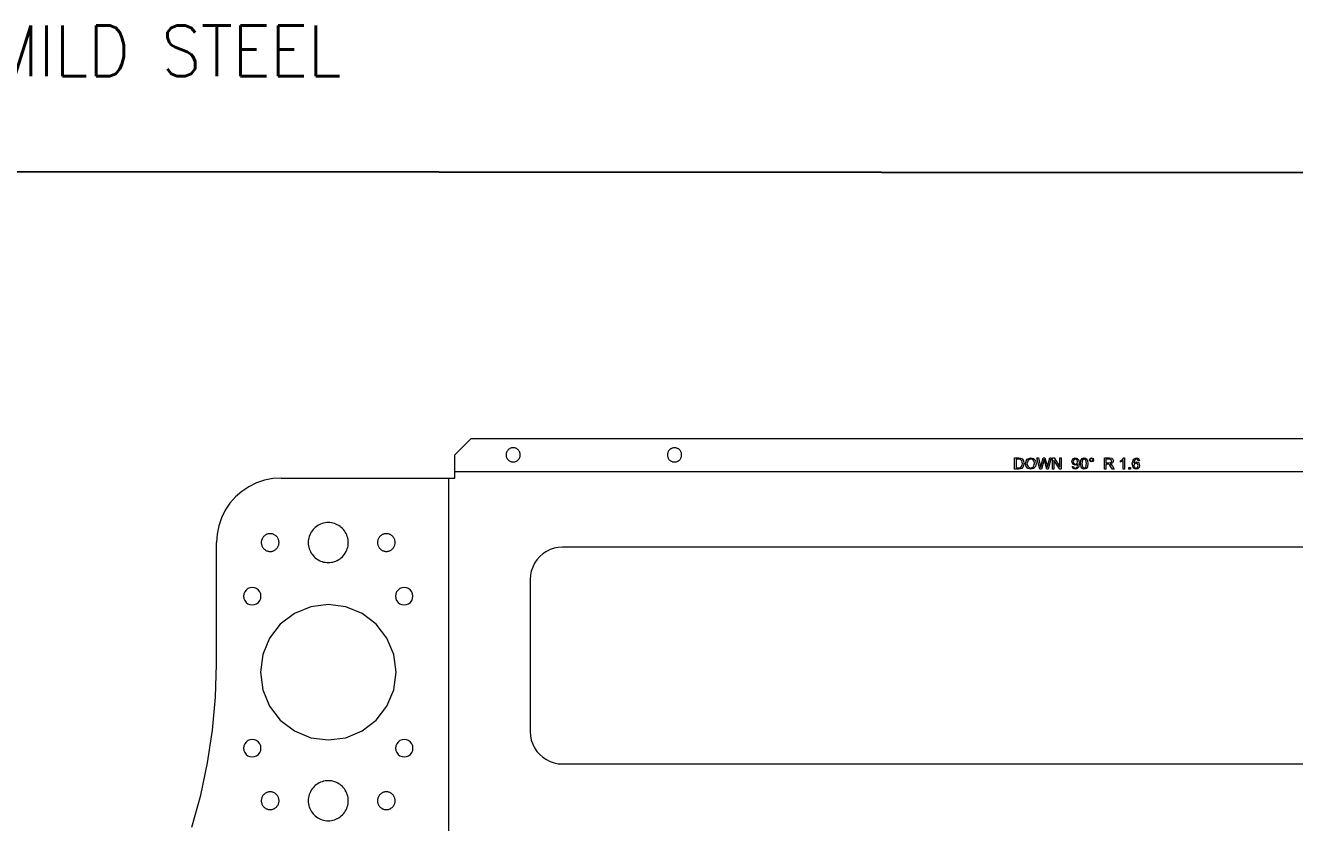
# Model space of a CAD drawing. Extents: x 0 to 2200, y 1000 to 1655.
# Drawn here: x 742.9 to 1136.1, y 1398 to 1645 of the extents above; entities that cross this region are included whole.
import ezdxf

# ---------------------------------------------------------------- set-up
doc = ezdxf.new("R2010")
doc.units = 0
doc.layers.get('0').update_dxf_attribs({"linetype": 'CONTINUOUS', "lineweight": 25, "true_color": 0xffffff})
doc.layers.add('Layer0', color=7, linetype='BYLAYER', lineweight=5)
doc.layers.add('MTEXT', color=7, linetype='BYLAYER', lineweight=5)
doc.styles.add('textstyle6', font='')
doc.styles.get('textstyle6').set_extended_font_data('Standard')

msp = doc.modelspace()

# ---------------------------------------------------------------- linework, layer by layer
msp.add_line((1438.68, 1599.21), (0, 1600))
at = {"layer": 'Layer0'}
for p, q in [((880.87, 1516.95), (875.87, 1511.95)), ((1257.67, 1516.95), (880.87, 1516.95)), ((893.14, 1513.98), (892.98, 1513.91)), ((893.3, 1514.04), (893.14, 1513.98)), ((893.47, 1514.09), (893.3, 1514.04)), ((893.64, 1514.12), (893.47, 1514.09)), ((893.81, 1514.15), (893.64, 1514.12)), ((893.98, 1514.15), (893.81, 1514.15)), ((894.15, 1514.15), (893.98, 1514.15)), ((894.33, 1514.12), (894.15, 1514.15)), ((894.5, 1514.09), (894.33, 1514.12)), ((894.66, 1514.04), (894.5, 1514.09)), ((894.82, 1513.98), (894.66, 1514.04)), ((894.98, 1513.91), (894.82, 1513.98)), ((943.22, 1514.02), (943.06, 1513.95)), ((943.38, 1514.07), (943.22, 1514.02)), ((943.55, 1514.11), (943.38, 1514.07)), ((943.72, 1514.14), (943.55, 1514.11)), ((943.89, 1514.15), (943.72, 1514.14)), ((944.07, 1514.15), (943.89, 1514.15)), ((944.24, 1514.14), (944.07, 1514.15)), ((944.41, 1514.11), (944.24, 1514.14)), ((944.58, 1514.07), (944.41, 1514.11)), ((944.74, 1514.02), (944.58, 1514.07)), ((944.9, 1513.95), (944.74, 1514.02)), ((875.87, 1506.67), (875.87, 1511.95)), ((891.79, 1512.12), (891.78, 1511.95)), ((891.78, 1511.95), (891.79, 1511.78)), ((891.81, 1512.3), (891.79, 1512.12)), ((891.79, 1511.78), (891.81, 1511.61)), ((891.84, 1512.47), (891.81, 1512.3)), ((891.81, 1511.61), (891.84, 1511.44)), ((891.89, 1512.63), (891.84, 1512.47)), ((891.84, 1511.44), (891.89, 1511.27)), ((891.95, 1512.79), (891.89, 1512.63)), ((891.89, 1511.27), (891.95, 1511.11)), ((892.02, 1512.95), (891.95, 1512.79)), ((891.95, 1511.11), (892.02, 1510.95)), ((892.11, 1513.1), (892.02, 1512.95)), ((892.02, 1510.95), (892.11, 1510.8)), ((892.2, 1513.25), (892.11, 1513.1)), ((892.11, 1510.8), (892.2, 1510.66)), ((892.31, 1513.38), (892.2, 1513.25)), ((892.2, 1510.66), (892.31, 1510.52)), ((892.43, 1513.51), (892.31, 1513.38)), ((892.31, 1510.52), (892.43, 1510.4)), ((892.55, 1513.62), (892.43, 1513.51)), ((892.43, 1510.4), (892.55, 1510.28)), ((892.69, 1513.73), (892.55, 1513.62)), ((892.55, 1510.28), (892.69, 1510.17)), ((892.83, 1513.83), (892.69, 1513.73)), ((892.69, 1510.17), (892.83, 1510.08)), ((892.98, 1513.91), (892.83, 1513.83)), ((892.83, 1510.08), (892.98, 1509.99)), ((895.13, 1513.83), (894.98, 1513.91)), ((894.98, 1509.99), (895.13, 1510.08)), ((895.28, 1513.73), (895.13, 1513.83)), ((895.13, 1510.08), (895.28, 1510.17)), ((895.41, 1513.62), (895.28, 1513.73)), ((895.28, 1510.17), (895.41, 1510.28)), ((895.54, 1513.51), (895.41, 1513.62)), ((895.41, 1510.28), (895.54, 1510.4)), ((895.65, 1513.38), (895.54, 1513.51)), ((895.54, 1510.4), (895.65, 1510.52)), ((895.76, 1513.25), (895.65, 1513.38)), ((895.65, 1510.52), (895.76, 1510.66)), ((895.86, 1513.1), (895.76, 1513.25)), ((895.76, 1510.66), (895.86, 1510.8)), ((895.94, 1512.95), (895.86, 1513.1)), ((895.86, 1510.8), (895.94, 1510.95)), ((896.01, 1512.79), (895.94, 1512.95)), ((895.94, 1510.95), (896.01, 1511.11)), ((896.07, 1512.63), (896.01, 1512.79)), ((896.01, 1511.11), (896.07, 1511.27)), ((896.12, 1512.47), (896.07, 1512.63)), ((896.07, 1511.27), (896.12, 1511.44)), ((896.16, 1512.3), (896.12, 1512.47)), ((896.12, 1511.44), (896.16, 1511.61)), ((896.18, 1512.12), (896.16, 1512.3)), ((896.16, 1511.61), (896.18, 1511.78)), ((896.18, 1511.95), (896.18, 1512.12)), ((896.18, 1511.78), (896.18, 1511.95)), ((941.8, 1512.21), (941.78, 1512.04)), ((941.78, 1512.04), (941.78, 1511.86)), ((941.78, 1511.86), (941.8, 1511.69)), ((941.82, 1512.38), (941.8, 1512.21)), ((941.8, 1511.69), (941.82, 1511.52)), ((941.86, 1512.55), (941.82, 1512.38)), ((941.82, 1511.52), (941.87, 1511.35)), ((941.92, 1512.71), (941.86, 1512.55)), ((941.87, 1511.35), (941.92, 1511.19)), ((941.98, 1512.87), (941.92, 1512.71)), ((941.92, 1511.19), (941.99, 1511.03)), ((942.06, 1513.03), (941.98, 1512.87)), ((941.99, 1511.03), (942.06, 1510.88)), ((942.15, 1513.17), (942.06, 1513.03)), ((942.06, 1510.88), (942.15, 1510.73)), ((942.25, 1513.31), (942.15, 1513.17)), ((942.15, 1510.73), (942.26, 1510.59)), ((942.37, 1513.44), (942.25, 1513.31)), ((942.26, 1510.59), (942.37, 1510.46)), ((942.49, 1513.57), (942.37, 1513.44)), ((942.37, 1510.46), (942.49, 1510.34)), ((942.62, 1513.68), (942.49, 1513.57)), ((942.49, 1510.34), (942.62, 1510.22)), ((942.76, 1513.78), (942.62, 1513.68)), ((942.62, 1510.22), (942.76, 1510.12)), ((942.91, 1513.87), (942.76, 1513.78)), ((942.76, 1510.12), (942.91, 1510.03)), ((943.06, 1513.95), (942.91, 1513.87)), ((945.06, 1513.87), (944.9, 1513.95)), ((945.2, 1513.78), (945.06, 1513.87)), ((945.06, 1510.03), (945.21, 1510.12)), ((945.34, 1513.68), (945.2, 1513.78)), ((945.21, 1510.12), (945.35, 1510.23)), ((945.47, 1513.57), (945.34, 1513.68)), ((945.35, 1510.23), (945.48, 1510.34)), ((945.6, 1513.45), (945.47, 1513.57)), ((945.48, 1510.34), (945.6, 1510.46)), ((945.71, 1513.32), (945.6, 1513.45)), ((945.6, 1510.46), (945.71, 1510.59)), ((945.81, 1513.18), (945.71, 1513.32)), ((945.71, 1510.59), (945.81, 1510.73)), ((945.9, 1513.03), (945.81, 1513.18)), ((945.81, 1510.73), (945.9, 1510.88)), ((945.98, 1512.88), (945.9, 1513.03)), ((945.9, 1510.88), (945.98, 1511.03)), ((946.05, 1512.72), (945.98, 1512.88)), ((945.98, 1511.03), (946.05, 1511.19)), ((946.1, 1512.55), (946.05, 1512.72)), ((946.05, 1511.19), (946.1, 1511.36)), ((946.14, 1512.38), (946.1, 1512.55)), ((946.1, 1511.36), (946.14, 1511.52)), ((946.17, 1512.21), (946.14, 1512.38)), ((946.14, 1511.52), (946.17, 1511.7)), ((946.18, 1512.04), (946.17, 1512.21)), ((946.17, 1511.7), (946.18, 1511.87)), ((946.18, 1511.87), (946.18, 1512.04)), ((875.87, 1504.78), (875.87, 1506.67)), ((892.98, 1509.99), (893.14, 1509.92)), ((893.14, 1509.92), (893.3, 1509.86)), ((893.3, 1509.86), (893.47, 1509.81)), ((893.47, 1509.81), (893.64, 1509.78)), ((893.64, 1509.78), (893.81, 1509.76)), ((893.81, 1509.76), (893.98, 1509.75)), ((893.98, 1509.75), (894.15, 1509.76)), ((894.15, 1509.76), (894.33, 1509.78)), ((894.33, 1509.78), (894.5, 1509.81)), ((894.5, 1509.81), (894.66, 1509.86)), ((894.66, 1509.86), (894.82, 1509.92)), ((894.82, 1509.92), (894.98, 1509.99)), ((942.91, 1510.03), (943.06, 1509.95)), ((943.06, 1509.95), (943.22, 1509.89)), ((943.22, 1509.89), (943.39, 1509.83)), ((943.39, 1509.83), (943.56, 1509.79)), ((943.56, 1509.79), (943.73, 1509.77)), ((943.73, 1509.77), (943.9, 1509.75)), ((943.9, 1509.75), (944.07, 1509.75)), ((944.07, 1509.75), (944.24, 1509.77)), ((944.24, 1509.77), (944.41, 1509.79)), ((944.41, 1509.79), (944.58, 1509.84)), ((944.58, 1509.84), (944.75, 1509.89)), ((944.75, 1509.89), (944.91, 1509.96)), ((944.91, 1509.96), (945.06, 1510.03)), ((814.44, 1503.26), (812.1, 1502.1)), ((816.92, 1504.1), (814.44, 1503.26)), ((819.49, 1504.61), (816.92, 1504.1)), ((822.1, 1504.78), (819.49, 1504.61)), ((822.1, 1504.78), (873.98, 1504.78)), ((873.98, 1504.78), (875.87, 1504.78)), ((807.95, 1498.92), (806.23, 1496.96)), ((809.92, 1500.65), (807.95, 1498.92)), ((812.1, 1502.1), (809.92, 1500.65)), ((804.78, 1494.78), (803.62, 1492.44)), ((806.23, 1496.96), (804.78, 1494.78)), ((803.62, 1492.44), (802.78, 1489.96)), ((834.32, 1490.51), (833.88, 1490.31)), ((834.78, 1490.68), (834.32, 1490.51)), ((835.25, 1490.81), (834.78, 1490.68)), ((835.73, 1490.91), (835.25, 1490.81)), ((836.21, 1490.96), (835.73, 1490.91)), ((836.7, 1490.98), (836.21, 1490.96)), ((837.18, 1490.96), (836.7, 1490.98)), ((837.67, 1490.91), (837.18, 1490.96)), ((838.14, 1490.81), (837.67, 1490.91)), ((838.61, 1490.68), (838.14, 1490.81)), ((839.07, 1490.51), (838.61, 1490.68)), ((839.51, 1490.31), (839.07, 1490.51)), ((802.27, 1487.39), (802.1, 1484.78)), ((802.78, 1489.96), (802.27, 1487.39)), ((816.64, 1486.61), (816.5, 1486.44)), ((816.79, 1486.76), (816.64, 1486.61)), ((816.95, 1486.91), (816.79, 1486.76)), ((817.12, 1487.04), (816.95, 1486.91)), ((817.31, 1487.15), (817.12, 1487.04)), ((817.5, 1487.26), (817.31, 1487.15)), ((817.69, 1487.34), (817.5, 1487.26)), ((817.9, 1487.41), (817.69, 1487.34)), ((818.11, 1487.47), (817.9, 1487.41)), ((818.32, 1487.51), (818.11, 1487.47)), ((818.53, 1487.53), (818.32, 1487.51)), ((818.75, 1487.53), (818.53, 1487.53)), ((818.96, 1487.52), (818.75, 1487.53)), ((819.18, 1487.49), (818.96, 1487.52)), ((819.39, 1487.44), (819.18, 1487.49)), ((819.6, 1487.38), (819.39, 1487.44)), ((819.8, 1487.3), (819.6, 1487.38)), ((819.99, 1487.21), (819.8, 1487.3)), ((820.18, 1487.1), (819.99, 1487.21)), ((820.36, 1486.98), (820.18, 1487.1)), ((820.52, 1486.84), (820.36, 1486.98)), ((820.68, 1486.69), (820.52, 1486.84)), ((820.82, 1486.53), (820.68, 1486.69)), ((820.95, 1486.36), (820.82, 1486.53)), ((830.8, 1486.7), (830.67, 1486.23)), ((830.97, 1487.15), (830.8, 1486.7)), ((831.17, 1487.6), (830.97, 1487.15)), ((831.41, 1488.02), (831.17, 1487.6)), ((831.68, 1488.43), (831.41, 1488.02)), ((831.98, 1488.81), (831.68, 1488.43)), ((832.31, 1489.17), (831.98, 1488.81)), ((832.67, 1489.5), (832.31, 1489.17)), ((833.05, 1489.8), (832.67, 1489.5)), ((833.46, 1490.07), (833.05, 1489.8)), ((833.88, 1490.31), (833.46, 1490.07)), ((839.94, 1490.07), (839.51, 1490.31)), ((840.34, 1489.8), (839.94, 1490.07)), ((840.72, 1489.5), (840.34, 1489.8)), ((841.08, 1489.17), (840.72, 1489.5)), ((841.41, 1488.81), (841.08, 1489.17)), ((841.71, 1488.43), (841.41, 1488.81)), ((841.98, 1488.02), (841.71, 1488.43)), ((842.22, 1487.6), (841.98, 1488.02)), ((842.43, 1487.15), (842.22, 1487.6)), ((842.59, 1486.7), (842.43, 1487.15)), ((842.73, 1486.23), (842.59, 1486.7)), ((852.61, 1486.57), (852.47, 1486.4)), ((852.75, 1486.73), (852.61, 1486.57)), ((852.91, 1486.87), (852.75, 1486.73)), ((853.08, 1487.01), (852.91, 1486.87)), ((853.26, 1487.13), (853.08, 1487.01)), ((853.45, 1487.23), (853.26, 1487.13)), ((853.64, 1487.32), (853.45, 1487.23)), ((853.85, 1487.4), (853.64, 1487.32)), ((854.06, 1487.46), (853.85, 1487.4)), ((854.27, 1487.5), (854.06, 1487.46)), ((854.48, 1487.52), (854.27, 1487.5)), ((854.7, 1487.53), (854.48, 1487.52)), ((854.91, 1487.52), (854.7, 1487.53)), ((855.13, 1487.5), (854.91, 1487.52)), ((855.34, 1487.46), (855.13, 1487.5)), ((855.55, 1487.4), (855.34, 1487.46)), ((855.75, 1487.32), (855.55, 1487.4)), ((855.95, 1487.23), (855.75, 1487.32)), ((856.13, 1487.13), (855.95, 1487.23)), ((856.31, 1487.01), (856.13, 1487.13)), ((856.48, 1486.87), (856.31, 1487.01)), ((856.64, 1486.73), (856.48, 1486.87)), ((856.79, 1486.57), (856.64, 1486.73)), ((856.92, 1486.4), (856.79, 1486.57)), ((802.1, 1447.07), (802.1, 1484.78)), ((815.96, 1485.05), (815.95, 1484.83)), ((815.95, 1484.83), (815.95, 1484.62)), ((815.95, 1484.62), (815.97, 1484.4)), ((815.99, 1485.26), (815.96, 1485.05)), ((815.97, 1484.4), (816.01, 1484.19)), ((816.04, 1485.47), (815.99, 1485.26)), ((816.01, 1484.19), (816.07, 1483.98)), ((816.1, 1485.68), (816.04, 1485.47)), ((816.07, 1483.98), (816.14, 1483.78)), ((816.18, 1485.88), (816.1, 1485.68)), ((816.14, 1483.78), (816.22, 1483.58)), ((816.27, 1486.08), (816.18, 1485.88)), ((816.22, 1483.58), (816.33, 1483.39)), ((816.38, 1486.26), (816.27, 1486.08)), ((816.33, 1483.39), (816.44, 1483.21)), ((816.5, 1486.44), (816.38, 1486.26)), ((816.44, 1483.21), (816.57, 1483.04)), ((816.57, 1483.04), (816.72, 1482.87)), ((816.72, 1482.87), (816.87, 1482.73)), ((816.87, 1482.73), (817.04, 1482.59)), ((817.04, 1482.59), (817.22, 1482.47)), ((820.09, 1482.41), (820.27, 1482.53)), ((820.27, 1482.53), (820.44, 1482.66)), ((820.44, 1482.66), (820.6, 1482.8)), ((820.6, 1482.8), (820.75, 1482.96)), ((820.75, 1482.96), (820.89, 1483.12)), ((820.89, 1483.12), (821.01, 1483.3)), ((821.07, 1486.17), (820.95, 1486.36)), ((821.01, 1483.3), (821.12, 1483.49)), ((821.17, 1485.98), (821.07, 1486.17)), ((821.12, 1483.49), (821.22, 1483.68)), ((821.26, 1485.79), (821.17, 1485.98)), ((821.22, 1483.68), (821.3, 1483.88)), ((821.33, 1485.58), (821.26, 1485.79)), ((821.3, 1483.88), (821.36, 1484.09)), ((821.38, 1485.37), (821.33, 1485.58)), ((821.36, 1484.09), (821.4, 1484.3)), ((821.42, 1485.16), (821.38, 1485.37)), ((821.4, 1484.3), (821.43, 1484.51)), ((821.44, 1484.95), (821.42, 1485.16)), ((821.43, 1484.51), (821.45, 1484.73)), ((821.45, 1484.73), (821.44, 1484.95)), ((830.52, 1485.27), (830.5, 1484.78)), ((830.5, 1484.78), (830.52, 1484.3)), ((830.57, 1485.75), (830.52, 1485.27)), ((830.52, 1484.3), (830.57, 1483.81)), ((830.67, 1486.23), (830.57, 1485.75)), ((830.57, 1483.81), (830.67, 1483.33)), ((830.67, 1483.33), (830.8, 1482.87)), ((830.8, 1482.87), (830.97, 1482.41)), ((842.43, 1482.41), (842.59, 1482.87)), ((842.59, 1482.87), (842.73, 1483.33)), ((842.82, 1485.75), (842.73, 1486.23)), ((842.73, 1483.33), (842.82, 1483.81)), ((842.88, 1485.27), (842.82, 1485.75)), ((842.82, 1483.81), (842.88, 1484.3)), ((842.9, 1484.78), (842.88, 1485.27)), ((842.88, 1484.3), (842.9, 1484.78)), ((851.96, 1485), (851.95, 1484.78)), ((851.95, 1484.78), (851.96, 1484.57)), ((851.98, 1485.21), (851.96, 1485)), ((851.96, 1484.57), (851.98, 1484.35)), ((852.02, 1485.42), (851.98, 1485.21)), ((851.98, 1484.35), (852.02, 1484.14)), ((852.08, 1485.63), (852.02, 1485.42)), ((852.02, 1484.14), (852.08, 1483.93)), ((852.16, 1485.83), (852.08, 1485.63)), ((852.08, 1483.93), (852.16, 1483.73)), ((852.25, 1486.03), (852.16, 1485.83)), ((852.16, 1483.73), (852.25, 1483.53)), ((852.35, 1486.22), (852.25, 1486.03)), ((852.25, 1483.53), (852.35, 1483.35)), ((852.47, 1486.4), (852.35, 1486.22)), ((852.35, 1483.35), (852.47, 1483.17)), ((852.47, 1483.17), (852.61, 1483)), ((852.61, 1483), (852.75, 1482.84)), ((852.75, 1482.84), (852.91, 1482.69)), ((852.91, 1482.69), (853.08, 1482.56)), ((853.08, 1482.56), (853.26, 1482.44)), ((856.13, 1482.44), (856.31, 1482.56)), ((856.31, 1482.56), (856.48, 1482.69)), ((856.48, 1482.69), (856.64, 1482.84)), ((856.64, 1482.84), (856.79, 1483)), ((856.79, 1483), (856.92, 1483.17)), ((857.04, 1486.22), (856.92, 1486.4)), ((856.92, 1483.17), (857.04, 1483.35)), ((857.15, 1486.03), (857.04, 1486.22)), ((857.04, 1483.35), (857.15, 1483.53)), ((857.24, 1485.83), (857.15, 1486.03)), ((857.15, 1483.53), (857.24, 1483.73)), ((857.31, 1485.63), (857.24, 1485.83)), ((857.24, 1483.73), (857.31, 1483.93)), ((857.37, 1485.42), (857.31, 1485.63)), ((857.31, 1483.93), (857.37, 1484.14)), ((857.41, 1485.21), (857.37, 1485.42)), ((857.37, 1484.14), (857.41, 1484.35)), ((857.44, 1485), (857.41, 1485.21)), ((857.41, 1484.35), (857.44, 1484.57)), ((857.45, 1484.78), (857.44, 1485)), ((857.44, 1484.57), (857.45, 1484.78)), ((905.44, 1482.62), (904.27, 1482.04)), ((906.68, 1483.04), (905.44, 1482.62)), ((907.96, 1483.3), (906.68, 1483.04)), ((909.27, 1483.38), (907.96, 1483.3)), ((1229.27, 1483.38), (909.27, 1483.38)), ((817.22, 1482.47), (817.4, 1482.36)), ((817.4, 1482.36), (817.6, 1482.26)), ((817.6, 1482.26), (817.8, 1482.18)), ((817.8, 1482.18), (818, 1482.12)), ((818, 1482.12), (818.22, 1482.07)), ((818.22, 1482.07), (818.43, 1482.05)), ((818.43, 1482.05), (818.64, 1482.03)), ((818.64, 1482.03), (818.86, 1482.04)), ((818.86, 1482.04), (819.08, 1482.06)), ((819.08, 1482.06), (819.29, 1482.1)), ((819.29, 1482.1), (819.5, 1482.15)), ((819.5, 1482.15), (819.7, 1482.22)), ((819.7, 1482.22), (819.9, 1482.31)), ((819.9, 1482.31), (820.09, 1482.41)), ((830.97, 1482.41), (831.17, 1481.97)), ((831.17, 1481.97), (831.41, 1481.54)), ((831.41, 1481.54), (831.68, 1481.14)), ((831.68, 1481.14), (831.98, 1480.76)), ((831.98, 1480.76), (832.31, 1480.4)), ((832.31, 1480.4), (832.67, 1480.07)), ((832.67, 1480.07), (833.05, 1479.77)), ((833.05, 1479.77), (833.46, 1479.5)), ((833.46, 1479.5), (833.88, 1479.26)), ((833.88, 1479.26), (834.32, 1479.05)), ((834.32, 1479.05), (834.78, 1478.89)), ((834.78, 1478.89), (835.25, 1478.75)), ((835.25, 1478.75), (835.73, 1478.66)), ((835.73, 1478.66), (836.21, 1478.6)), ((836.21, 1478.6), (836.7, 1478.58)), ((836.7, 1478.58), (837.18, 1478.6)), ((837.18, 1478.6), (837.67, 1478.66)), ((837.67, 1478.66), (838.14, 1478.75)), ((838.14, 1478.75), (838.61, 1478.89)), ((838.61, 1478.89), (839.07, 1479.05)), ((839.07, 1479.05), (839.51, 1479.26)), ((839.51, 1479.26), (839.94, 1479.5)), ((839.94, 1479.5), (840.34, 1479.77)), ((840.34, 1479.77), (840.72, 1480.07)), ((840.72, 1480.07), (841.08, 1480.4)), ((841.08, 1480.4), (841.41, 1480.76)), ((841.41, 1480.76), (841.71, 1481.14)), ((841.71, 1481.14), (841.98, 1481.54)), ((841.98, 1481.54), (842.22, 1481.97)), ((842.22, 1481.97), (842.43, 1482.41)), ((853.26, 1482.44), (853.45, 1482.33)), ((853.45, 1482.33), (853.64, 1482.24)), ((853.64, 1482.24), (853.85, 1482.17)), ((853.85, 1482.17), (854.06, 1482.11)), ((854.06, 1482.11), (854.27, 1482.07)), ((854.27, 1482.07), (854.48, 1482.04)), ((854.48, 1482.04), (854.7, 1482.03)), ((854.7, 1482.03), (854.91, 1482.04)), ((854.91, 1482.04), (855.13, 1482.07)), ((855.13, 1482.07), (855.34, 1482.11)), ((855.34, 1482.11), (855.55, 1482.17)), ((855.55, 1482.17), (855.75, 1482.24)), ((855.75, 1482.24), (855.95, 1482.33)), ((855.95, 1482.33), (856.13, 1482.44)), ((901.33, 1479.47), (900.61, 1478.38)), ((902.2, 1480.45), (901.33, 1479.47)), ((903.18, 1481.32), (902.2, 1480.45)), ((904.27, 1482.04), (903.18, 1481.32)), ((899.35, 1474.69), (899.27, 1473.38)), ((899.61, 1475.97), (899.35, 1474.69)), ((900.03, 1477.21), (899.61, 1475.97)), ((900.61, 1478.38), (900.03, 1477.21)), ((812.45, 1470.78), (811.8, 1470.51)), ((813.15, 1470.87), (812.45, 1470.78)), ((813.85, 1470.78), (813.15, 1470.87)), ((814.5, 1470.51), (813.85, 1470.78)), ((859.53, 1470.78), (858.88, 1470.51)), ((860.23, 1470.87), (859.53, 1470.78)), ((860.93, 1470.78), (860.23, 1470.87)), ((861.58, 1470.51), (860.93, 1470.78)), ((899.27, 1473.38), (899.27, 1426.18)), ((810.54, 1468.87), (810.45, 1468.17)), ((810.45, 1468.17), (810.54, 1467.47)), ((810.81, 1469.52), (810.54, 1468.87)), ((810.54, 1467.47), (810.81, 1466.82)), ((811.24, 1470.08), (810.81, 1469.52)), ((810.81, 1466.82), (811.24, 1466.26)), ((811.8, 1470.51), (811.24, 1470.08)), ((815.06, 1470.08), (814.5, 1470.51)), ((815.49, 1469.52), (815.06, 1470.08)), ((815.06, 1466.26), (815.49, 1466.82)), ((815.76, 1468.87), (815.49, 1469.52)), ((815.49, 1466.82), (815.76, 1467.47)), ((815.85, 1468.17), (815.76, 1468.87)), ((815.76, 1467.47), (815.85, 1468.17)), ((857.62, 1468.87), (857.53, 1468.17)), ((857.53, 1468.17), (857.62, 1467.47)), ((857.89, 1469.52), (857.62, 1468.87)), ((857.62, 1467.47), (857.89, 1466.82)), ((858.32, 1470.08), (857.89, 1469.52)), ((857.89, 1466.82), (858.32, 1466.26)), ((858.88, 1470.51), (858.32, 1470.08)), ((862.14, 1470.08), (861.58, 1470.51)), ((862.57, 1469.52), (862.14, 1470.08)), ((862.14, 1466.26), (862.57, 1466.82)), ((862.84, 1468.87), (862.57, 1469.52)), ((862.57, 1466.82), (862.84, 1467.47)), ((862.93, 1468.17), (862.84, 1468.87)), ((862.84, 1467.47), (862.93, 1468.17)), ((811.24, 1466.26), (811.8, 1465.83)), ((811.8, 1465.83), (812.45, 1465.56)), ((812.45, 1465.56), (813.15, 1465.47)), ((813.15, 1465.47), (813.85, 1465.56)), ((813.85, 1465.56), (814.5, 1465.83)), ((814.5, 1465.83), (815.06, 1466.26)), ((831.26, 1464.9), (826.2, 1462.81)), ((836.7, 1465.62), (831.26, 1464.9)), ((842.13, 1464.9), (836.7, 1465.62)), ((847.2, 1462.81), (842.13, 1464.9)), ((858.32, 1466.26), (858.88, 1465.83)), ((858.88, 1465.83), (859.53, 1465.56)), ((859.53, 1465.56), (860.23, 1465.47)), ((860.23, 1465.47), (860.93, 1465.56)), ((860.93, 1465.56), (861.58, 1465.83)), ((861.58, 1465.83), (862.14, 1466.26)), ((821.85, 1459.47), (818.51, 1455.12)), ((826.2, 1462.81), (821.85, 1459.47)), ((851.55, 1459.47), (847.2, 1462.81)), ((854.88, 1455.12), (851.55, 1459.47)), ((818.51, 1455.12), (816.41, 1450.05)), ((856.98, 1450.05), (854.88, 1455.12)), ((816.41, 1450.05), (815.7, 1444.62)), ((857.7, 1444.62), (856.98, 1450.05)), ((801.79, 1436.84), (802.1, 1447.07)), ((815.7, 1444.62), (816.41, 1439.18)), ((856.98, 1439.18), (857.7, 1444.62)), ((800.87, 1426.64), (801.79, 1436.84)), ((816.41, 1439.18), (818.51, 1434.12)), ((854.88, 1434.12), (856.98, 1439.18)), ((818.51, 1434.12), (821.85, 1429.77)), ((851.55, 1429.77), (854.88, 1434.12)), ((821.85, 1429.77), (826.2, 1426.43)), ((847.2, 1426.43), (851.55, 1429.77)), ((799.33, 1416.52), (800.87, 1426.64)), ((812.45, 1423.68), (811.8, 1423.41)), ((813.15, 1423.77), (812.45, 1423.68)), ((813.85, 1423.68), (813.15, 1423.77)), ((814.5, 1423.41), (813.85, 1423.68)), ((826.2, 1426.43), (831.26, 1424.33)), ((831.26, 1424.33), (836.7, 1423.62)), ((836.7, 1423.62), (842.13, 1424.33)), ((842.13, 1424.33), (847.2, 1426.43)), ((859.55, 1423.68), (858.9, 1423.41)), ((860.25, 1423.77), (859.55, 1423.68)), ((860.95, 1423.68), (860.25, 1423.77)), ((861.6, 1423.41), (860.95, 1423.68)), ((899.27, 1426.18), (899.35, 1424.88)), ((899.35, 1424.88), (899.61, 1423.59)), ((899.61, 1423.59), (900.03, 1422.36)), ((810.54, 1421.77), (810.45, 1421.07)), ((810.45, 1421.07), (810.54, 1420.37)), ((810.81, 1422.42), (810.54, 1421.77)), ((810.54, 1420.37), (810.81, 1419.72)), ((811.24, 1422.98), (810.81, 1422.42)), ((810.81, 1419.72), (811.24, 1419.16)), ((811.8, 1423.41), (811.24, 1422.98)), ((815.06, 1422.98), (814.5, 1423.41)), ((815.49, 1422.42), (815.06, 1422.98)), ((815.06, 1419.16), (815.49, 1419.72)), ((815.76, 1421.77), (815.49, 1422.42)), ((815.49, 1419.72), (815.76, 1420.37)), ((815.85, 1421.07), (815.76, 1421.77)), ((815.76, 1420.37), (815.85, 1421.07)), ((857.64, 1421.77), (857.55, 1421.07)), ((857.55, 1421.07), (857.64, 1420.37)), ((857.91, 1422.42), (857.64, 1421.77)), ((857.64, 1420.37), (857.91, 1419.72)), ((858.34, 1422.98), (857.91, 1422.42)), ((857.91, 1419.72), (858.34, 1419.16)), ((858.9, 1423.41), (858.34, 1422.98)), ((862.16, 1422.98), (861.6, 1423.41)), ((862.59, 1422.42), (862.16, 1422.98)), ((862.16, 1419.16), (862.59, 1419.72)), ((862.86, 1421.77), (862.59, 1422.42)), ((862.59, 1419.72), (862.86, 1420.37)), ((862.95, 1421.07), (862.86, 1421.77)), ((862.86, 1420.37), (862.95, 1421.07)), ((900.03, 1422.36), (900.61, 1421.18)), ((900.61, 1421.18), (901.33, 1420.09)), ((901.33, 1420.09), (902.2, 1419.11)), ((797.19, 1406.51), (799.33, 1416.52)), ((811.24, 1419.16), (811.8, 1418.73)), ((811.8, 1418.73), (812.45, 1418.46)), ((812.45, 1418.46), (813.15, 1418.37)), ((813.15, 1418.37), (813.85, 1418.46)), ((813.85, 1418.46), (814.5, 1418.73)), ((814.5, 1418.73), (815.06, 1419.16)), ((858.34, 1419.16), (858.9, 1418.73)), ((858.9, 1418.73), (859.55, 1418.46)), ((859.55, 1418.46), (860.25, 1418.37)), ((860.25, 1418.37), (860.95, 1418.46)), ((860.95, 1418.46), (861.6, 1418.73)), ((861.6, 1418.73), (862.16, 1419.16)), ((902.2, 1419.11), (903.18, 1418.25)), ((903.18, 1418.25), (904.27, 1417.52)), ((904.27, 1417.52), (905.44, 1416.94)), ((905.44, 1416.94), (906.68, 1416.52)), ((906.68, 1416.52), (907.96, 1416.27)), ((907.96, 1416.27), (909.27, 1416.18)), ((909.27, 1416.18), (1229.27, 1416.18)), ((831.41, 1408.02), (831.17, 1407.6)), ((831.68, 1408.43), (831.41, 1408.02)), ((831.98, 1408.81), (831.68, 1408.43)), ((832.31, 1409.17), (831.98, 1408.81)), ((832.67, 1409.5), (832.31, 1409.17)), ((833.05, 1409.8), (832.67, 1409.5)), ((833.46, 1410.07), (833.05, 1409.8)), ((833.88, 1410.31), (833.46, 1410.07)), ((834.32, 1410.51), (833.88, 1410.31)), ((834.78, 1410.68), (834.32, 1410.51)), ((835.25, 1410.81), (834.78, 1410.68)), ((835.73, 1410.91), (835.25, 1410.81)), ((836.21, 1410.96), (835.73, 1410.91)), ((836.7, 1410.98), (836.21, 1410.96)), ((837.18, 1410.96), (836.7, 1410.98)), ((837.67, 1410.91), (837.18, 1410.96)), ((838.14, 1410.81), (837.67, 1410.91)), ((838.61, 1410.68), (838.14, 1410.81)), ((839.07, 1410.51), (838.61, 1410.68)), ((839.51, 1410.31), (839.07, 1410.51)), ((839.94, 1410.07), (839.51, 1410.31)), ((840.34, 1409.8), (839.94, 1410.07)), ((840.72, 1409.5), (840.34, 1409.8)), ((841.08, 1409.17), (840.72, 1409.5)), ((841.41, 1408.81), (841.08, 1409.17)), ((841.71, 1408.43), (841.41, 1408.81)), ((841.98, 1408.02), (841.71, 1408.43)), ((842.22, 1407.6), (841.98, 1408.02)), ((794.45, 1396.65), (797.19, 1406.51)), ((815.96, 1405), (815.95, 1404.78)), ((815.95, 1404.78), (815.96, 1404.57)), ((815.98, 1405.21), (815.96, 1405)), ((815.96, 1404.57), (815.98, 1404.35)), ((816.02, 1405.42), (815.98, 1405.21)), ((815.98, 1404.35), (816.02, 1404.14)), ((816.08, 1405.63), (816.02, 1405.42)), ((816.02, 1404.14), (816.08, 1403.93)), ((816.16, 1405.83), (816.08, 1405.63)), ((816.08, 1403.93), (816.16, 1403.73)), ((816.25, 1406.03), (816.16, 1405.83)), ((816.35, 1406.22), (816.25, 1406.03)), ((816.47, 1406.4), (816.35, 1406.22)), ((816.61, 1406.57), (816.47, 1406.4)), ((816.75, 1406.73), (816.61, 1406.57)), ((816.91, 1406.87), (816.75, 1406.73)), ((817.08, 1407.01), (816.91, 1406.87)), ((817.26, 1407.13), (817.08, 1407.01)), ((817.45, 1407.23), (817.26, 1407.13)), ((817.64, 1407.32), (817.45, 1407.23)), ((817.85, 1407.4), (817.64, 1407.32)), ((818.06, 1407.46), (817.85, 1407.4)), ((818.27, 1407.5), (818.06, 1407.46)), ((818.48, 1407.52), (818.27, 1407.5)), ((818.7, 1407.53), (818.48, 1407.52)), ((818.91, 1407.52), (818.7, 1407.53)), ((819.13, 1407.5), (818.91, 1407.52)), ((819.34, 1407.46), (819.13, 1407.5)), ((819.55, 1407.4), (819.34, 1407.46)), ((819.75, 1407.32), (819.55, 1407.4)), ((819.95, 1407.23), (819.75, 1407.32)), ((820.13, 1407.13), (819.95, 1407.23)), ((820.31, 1407.01), (820.13, 1407.13)), ((820.48, 1406.87), (820.31, 1407.01)), ((820.64, 1406.73), (820.48, 1406.87)), ((820.79, 1406.57), (820.64, 1406.73)), ((820.92, 1406.4), (820.79, 1406.57)), ((821.04, 1406.22), (820.92, 1406.4)), ((821.15, 1406.03), (821.04, 1406.22)), ((821.24, 1405.83), (821.15, 1406.03)), ((821.31, 1405.63), (821.24, 1405.83)), ((821.24, 1403.73), (821.31, 1403.93)), ((821.37, 1405.42), (821.31, 1405.63)), ((821.31, 1403.93), (821.37, 1404.14)), ((821.41, 1405.21), (821.37, 1405.42)), ((821.37, 1404.14), (821.41, 1404.35)), ((821.44, 1405), (821.41, 1405.21)), ((821.41, 1404.35), (821.44, 1404.57)), ((821.45, 1404.78), (821.44, 1405)), ((821.44, 1404.57), (821.45, 1404.78)), ((830.52, 1405.27), (830.5, 1404.78)), ((830.5, 1404.78), (830.52, 1404.3)), ((830.57, 1405.75), (830.52, 1405.27)), ((830.52, 1404.3), (830.57, 1403.81)), ((830.67, 1406.23), (830.57, 1405.75)), ((830.8, 1406.7), (830.67, 1406.23)), ((830.97, 1407.15), (830.8, 1406.7)), ((831.17, 1407.6), (830.97, 1407.15)), ((842.43, 1407.15), (842.22, 1407.6)), ((842.59, 1406.7), (842.43, 1407.15)), ((842.73, 1406.23), (842.59, 1406.7)), ((842.82, 1405.75), (842.73, 1406.23)), ((842.88, 1405.27), (842.82, 1405.75)), ((842.82, 1403.81), (842.88, 1404.3)), ((842.9, 1404.78), (842.88, 1405.27)), ((842.88, 1404.3), (842.9, 1404.78)), ((851.96, 1405), (851.95, 1404.78)), ((851.95, 1404.78), (851.96, 1404.57)), ((851.98, 1405.21), (851.96, 1405)), ((851.96, 1404.57), (851.98, 1404.35)), ((852.02, 1405.42), (851.98, 1405.21)), ((851.98, 1404.35), (852.02, 1404.14)), ((852.08, 1405.63), (852.02, 1405.42)), ((852.02, 1404.14), (852.08, 1403.93)), ((852.16, 1405.83), (852.08, 1405.63)), ((852.08, 1403.93), (852.16, 1403.73)), ((852.25, 1406.03), (852.16, 1405.83)), ((852.35, 1406.22), (852.25, 1406.03)), ((852.47, 1406.4), (852.35, 1406.22)), ((852.61, 1406.57), (852.47, 1406.4)), ((852.75, 1406.73), (852.61, 1406.57)), ((852.91, 1406.87), (852.75, 1406.73)), ((853.08, 1407.01), (852.91, 1406.87)), ((853.26, 1407.13), (853.08, 1407.01)), ((853.45, 1407.23), (853.26, 1407.13)), ((853.64, 1407.32), (853.45, 1407.23)), ((853.85, 1407.4), (853.64, 1407.32)), ((854.06, 1407.46), (853.85, 1407.4)), ((854.27, 1407.5), (854.06, 1407.46)), ((854.48, 1407.52), (854.27, 1407.5)), ((854.7, 1407.53), (854.48, 1407.52)), ((854.91, 1407.52), (854.7, 1407.53)), ((855.13, 1407.5), (854.91, 1407.52)), ((855.34, 1407.46), (855.13, 1407.5)), ((855.55, 1407.4), (855.34, 1407.46)), ((855.75, 1407.32), (855.55, 1407.4)), ((855.95, 1407.23), (855.75, 1407.32)), ((856.13, 1407.13), (855.95, 1407.23)), ((856.31, 1407.01), (856.13, 1407.13)), ((856.48, 1406.87), (856.31, 1407.01)), ((856.64, 1406.73), (856.48, 1406.87)), ((856.79, 1406.57), (856.64, 1406.73)), ((856.92, 1406.4), (856.79, 1406.57)), ((857.04, 1406.22), (856.92, 1406.4)), ((857.15, 1406.03), (857.04, 1406.22)), ((857.24, 1405.83), (857.15, 1406.03)), ((857.31, 1405.63), (857.24, 1405.83)), ((857.24, 1403.73), (857.31, 1403.93)), ((857.37, 1405.42), (857.31, 1405.63)), ((857.31, 1403.93), (857.37, 1404.14)), ((857.41, 1405.21), (857.37, 1405.42)), ((857.37, 1404.14), (857.41, 1404.35)), ((857.44, 1405), (857.41, 1405.21)), ((857.41, 1404.35), (857.44, 1404.57)), ((857.45, 1404.78), (857.44, 1405)), ((857.44, 1404.57), (857.45, 1404.78)), ((816.16, 1403.73), (816.25, 1403.53)), ((816.25, 1403.53), (816.35, 1403.35)), ((816.35, 1403.35), (816.47, 1403.17)), ((816.47, 1403.17), (816.61, 1403)), ((816.61, 1403), (816.75, 1402.84)), ((816.75, 1402.84), (816.91, 1402.69)), ((816.91, 1402.69), (817.08, 1402.56)), ((817.08, 1402.56), (817.26, 1402.44)), ((817.26, 1402.44), (817.45, 1402.33)), ((817.45, 1402.33), (817.64, 1402.24)), ((817.64, 1402.24), (817.85, 1402.17)), ((817.85, 1402.17), (818.06, 1402.11)), ((818.06, 1402.11), (818.27, 1402.07)), ((818.27, 1402.07), (818.48, 1402.04)), ((818.48, 1402.04), (818.7, 1402.03)), ((818.7, 1402.03), (818.91, 1402.04)), ((818.91, 1402.04), (819.13, 1402.07)), ((819.13, 1402.07), (819.34, 1402.11)), ((819.34, 1402.11), (819.55, 1402.17)), ((819.55, 1402.17), (819.75, 1402.24)), ((819.75, 1402.24), (819.95, 1402.33)), ((819.95, 1402.33), (820.13, 1402.44)), ((820.13, 1402.44), (820.31, 1402.56)), ((820.31, 1402.56), (820.48, 1402.69)), ((820.48, 1402.69), (820.64, 1402.84)), ((820.64, 1402.84), (820.79, 1403)), ((820.79, 1403), (820.92, 1403.17)), ((820.92, 1403.17), (821.04, 1403.35)), ((821.04, 1403.35), (821.15, 1403.53)), ((821.15, 1403.53), (821.24, 1403.73)), ((830.57, 1403.81), (830.67, 1403.33)), ((830.67, 1403.33), (830.8, 1402.87)), ((830.8, 1402.87), (830.97, 1402.41)), ((830.97, 1402.41), (831.17, 1401.97)), ((831.17, 1401.97), (831.41, 1401.54)), ((831.41, 1401.54), (831.68, 1401.14)), ((831.68, 1401.14), (831.98, 1400.76)), ((831.98, 1400.76), (832.31, 1400.4)), ((832.31, 1400.4), (832.67, 1400.07)), ((832.67, 1400.07), (833.05, 1399.77)), ((840.34, 1399.77), (840.72, 1400.07)), ((840.72, 1400.07), (841.08, 1400.4)), ((841.08, 1400.4), (841.41, 1400.76)), ((841.41, 1400.76), (841.71, 1401.14)), ((841.71, 1401.14), (841.98, 1401.54)), ((841.98, 1401.54), (842.22, 1401.97)), ((842.22, 1401.97), (842.43, 1402.41)), ((842.43, 1402.41), (842.59, 1402.87)), ((842.59, 1402.87), (842.73, 1403.33)), ((842.73, 1403.33), (842.82, 1403.81)), ((852.16, 1403.73), (852.25, 1403.53)), ((852.25, 1403.53), (852.35, 1403.35)), ((852.35, 1403.35), (852.47, 1403.17)), ((852.47, 1403.17), (852.61, 1403)), ((852.61, 1403), (852.75, 1402.84)), ((852.75, 1402.84), (852.91, 1402.69)), ((852.91, 1402.69), (853.08, 1402.56)), ((853.08, 1402.56), (853.26, 1402.44)), ((853.26, 1402.44), (853.45, 1402.33)), ((853.45, 1402.33), (853.64, 1402.24)), ((853.64, 1402.24), (853.85, 1402.17)), ((853.85, 1402.17), (854.06, 1402.11)), ((854.06, 1402.11), (854.27, 1402.07)), ((854.27, 1402.07), (854.48, 1402.04)), ((854.48, 1402.04), (854.7, 1402.03)), ((854.7, 1402.03), (854.91, 1402.04)), ((854.91, 1402.04), (855.13, 1402.07)), ((855.13, 1402.07), (855.34, 1402.11)), ((855.34, 1402.11), (855.55, 1402.17)), ((855.55, 1402.17), (855.75, 1402.24)), ((855.75, 1402.24), (855.95, 1402.33)), ((855.95, 1402.33), (856.13, 1402.44)), ((856.13, 1402.44), (856.31, 1402.56)), ((856.31, 1402.56), (856.48, 1402.69)), ((856.48, 1402.69), (856.64, 1402.84)), ((856.64, 1402.84), (856.79, 1403)), ((856.79, 1403), (856.92, 1403.17)), ((856.92, 1403.17), (857.04, 1403.35)), ((857.04, 1403.35), (857.15, 1403.53)), ((857.15, 1403.53), (857.24, 1403.73)), ((833.05, 1399.77), (833.46, 1399.5)), ((833.46, 1399.5), (833.88, 1399.26)), ((833.88, 1399.26), (834.32, 1399.05)), ((834.32, 1399.05), (834.78, 1398.89)), ((834.78, 1398.89), (835.25, 1398.75)), ((835.25, 1398.75), (835.73, 1398.66)), ((835.73, 1398.66), (836.21, 1398.6)), ((836.21, 1398.6), (836.7, 1398.58)), ((836.7, 1398.58), (837.18, 1398.6)), ((837.18, 1398.6), (837.67, 1398.66)), ((837.67, 1398.66), (838.14, 1398.75)), ((838.14, 1398.75), (838.61, 1398.89)), ((838.61, 1398.89), (839.07, 1399.05)), ((839.07, 1399.05), (839.51, 1399.26)), ((839.51, 1399.26), (839.94, 1399.5)), ((839.94, 1399.5), (840.34, 1399.77))]:
    msp.add_line(p, q, dxfattribs=at)
at = {"layer": 'Layer0', "color": 2, "true_color": 0xffff00}
for p, q in [((1262.67, 1506.67), (875.87, 1506.67)), ((873.98, 1504.78), (873.98, 1154.78))]:
    msp.add_line(p, q, dxfattribs=at)
at = {"layer": 'MTEXT'}
for p, q in [((1049.36, 1507.55), (1049.36, 1510.99)), ((1049.36, 1510.99), (1050.55, 1510.99)), ((1050.54, 1510.59), (1049.82, 1510.59)), ((1049.82, 1510.59), (1049.82, 1507.96)), ((1051.13, 1510.52), (1050.54, 1510.59)), ((1050.55, 1510.99), (1051.16, 1510.95)), ((1051.56, 1510.13), (1051.13, 1510.52)), ((1051.16, 1510.95), (1051.66, 1510.7)), ((1051.74, 1509.3), (1051.56, 1510.13)), ((1051.66, 1510.7), (1052.07, 1510.11)), ((1052.07, 1510.11), (1052.21, 1509.29)), ((1052.69, 1509.23), (1053.15, 1510.57)), ((1053.15, 1510.57), (1054.34, 1511.06)), ((1053.51, 1510.33), (1053.16, 1509.22)), ((1054.35, 1510.66), (1053.51, 1510.33)), ((1054.34, 1511.06), (1055.2, 1510.83)), ((1054.96, 1510.49), (1054.35, 1510.66)), ((1055.37, 1510.01), (1054.96, 1510.49)), ((1055.2, 1510.83), (1055.79, 1510.19)), ((1055.79, 1510.19), (1055.99, 1509.27)), ((1057.17, 1507.55), (1056.26, 1510.99)), ((1056.26, 1510.99), (1056.73, 1510.99)), ((1056.73, 1510.99), (1057.25, 1508.74)), ((1057.55, 1508.67), (1058.21, 1510.99)), ((1058.37, 1510.18), (1057.64, 1507.55)), ((1058.21, 1510.99), (1058.76, 1510.99)), ((1058.47, 1510.58), (1058.37, 1510.18)), ((1058.58, 1510.18), (1058.47, 1510.58)), ((1059.3, 1507.55), (1058.58, 1510.18)), ((1058.76, 1510.99), (1059.25, 1509.25)), ((1059.69, 1508.78), (1060.23, 1510.99)), ((1060.69, 1510.99), (1059.74, 1507.55)), ((1060.23, 1510.99), (1060.69, 1510.99)), ((1061.11, 1507.55), (1061.11, 1510.99)), ((1061.11, 1510.99), (1061.57, 1510.99)), ((1063.35, 1507.55), (1061.54, 1510.26)), ((1061.54, 1510.26), (1061.54, 1507.55)), ((1061.57, 1510.99), (1063.38, 1508.29)), ((1063.38, 1508.29), (1063.38, 1510.99)), ((1063.38, 1510.99), (1063.82, 1510.99)), ((1063.82, 1510.99), (1063.82, 1507.55)), ((1067.08, 1509.85), (1067.39, 1510.69)), ((1067.39, 1510.69), (1068.16, 1511.01)), ((1067.73, 1510.43), (1067.52, 1509.83)), ((1068.22, 1510.66), (1067.73, 1510.43)), ((1068.16, 1511.01), (1068.78, 1510.83)), ((1068.68, 1510.45), (1068.22, 1510.66)), ((1068.88, 1509.87), (1068.68, 1510.45)), ((1068.78, 1510.83), (1069.2, 1510.31)), ((1069.2, 1510.31), (1069.35, 1509.34)), ((1069.76, 1509.25), (1069.88, 1510.23)), ((1069.88, 1510.23), (1070.25, 1510.81)), ((1070.41, 1510.41), (1070.19, 1509.25)), ((1070.25, 1510.81), (1070.88, 1511.01)), ((1070.87, 1510.66), (1070.41, 1510.41)), ((1071.37, 1510.38), (1070.87, 1510.66)), ((1070.88, 1511.01), (1071.36, 1510.9)), ((1071.36, 1510.9), (1071.71, 1510.58)), ((1071.57, 1509.25), (1071.37, 1510.38)), ((1071.71, 1510.58), (1071.92, 1510.06)), ((1071.92, 1510.06), (1072, 1509.25)), ((1072.53, 1510.4), (1072.72, 1510.86)), ((1072.72, 1509.94), (1072.53, 1510.4)), ((1072.72, 1510.86), (1073.18, 1511.05)), ((1072.9, 1510.68), (1072.79, 1510.4)), ((1072.79, 1510.4), (1072.9, 1510.12)), ((1073.18, 1510.8), (1072.9, 1510.68)), ((1072.9, 1510.12), (1073.18, 1510.01)), ((1073.18, 1511.05), (1073.64, 1510.86)), ((1073.46, 1510.68), (1073.18, 1510.8)), ((1073.18, 1510.01), (1073.46, 1510.12)), ((1073.58, 1510.4), (1073.46, 1510.68)), ((1073.46, 1510.12), (1073.58, 1510.4)), ((1073.64, 1510.86), (1073.83, 1510.4)), ((1073.83, 1510.4), (1073.64, 1509.94)), ((1077.2, 1507.55), (1077.2, 1510.99)), ((1077.2, 1510.99), (1078.73, 1510.99)), ((1078.75, 1510.61), (1077.66, 1510.61)), ((1077.66, 1510.61), (1077.66, 1509.48)), ((1078.73, 1510.99), (1079.43, 1510.9)), ((1079.31, 1510.46), (1078.75, 1510.61)), ((1079.48, 1510.06), (1079.31, 1510.46)), ((1079.39, 1509.75), (1079.48, 1510.06)), ((1079.43, 1510.9), (1079.81, 1510.57)), ((1079.95, 1510.06), (1079.72, 1509.44)), ((1079.81, 1510.57), (1079.95, 1510.06)), ((1082.15, 1510.14), (1082.77, 1510.55)), ((1082.15, 1509.74), (1082.15, 1510.14)), ((1083, 1510.25), (1082.6, 1509.95)), ((1082.77, 1510.55), (1083.15, 1511.01)), ((1083, 1507.55), (1083, 1510.25)), ((1083.15, 1511.01), (1083.42, 1511.01)), ((1083.42, 1511.01), (1083.42, 1507.55)), ((1085.82, 1509.16), (1086.19, 1510.61)), ((1086.19, 1510.61), (1087.06, 1511.01)), ((1086.36, 1510.12), (1086.24, 1509.33)), ((1086.68, 1510.55), (1086.36, 1510.12)), ((1087.03, 1510.66), (1086.68, 1510.55)), ((1087.45, 1510.48), (1087.03, 1510.66)), ((1087.06, 1511.01), (1087.72, 1510.78)), ((1087.61, 1510.12), (1087.45, 1510.48)), ((1088.03, 1510.15), (1087.61, 1510.12)), ((1087.72, 1510.78), (1088.03, 1510.15)), ((1050.6, 1507.55), (1049.36, 1507.55)), ((1049.82, 1507.96), (1050.55, 1507.96)), ((1050.55, 1507.96), (1051.09, 1508.02)), ((1051.16, 1507.61), (1050.6, 1507.55)), ((1051.09, 1508.02), (1051.39, 1508.2)), ((1051.57, 1507.78), (1051.16, 1507.61)), ((1051.39, 1508.2), (1051.65, 1508.64)), ((1051.88, 1508.1), (1051.57, 1507.78)), ((1051.65, 1508.64), (1051.74, 1509.3)), ((1052.12, 1508.6), (1051.88, 1508.1)), ((1052.21, 1509.29), (1052.12, 1508.6)), ((1052.89, 1508.37), (1052.69, 1509.23)), ((1053.47, 1507.73), (1052.89, 1508.37)), ((1053.16, 1509.22), (1053.5, 1508.24)), ((1054.34, 1507.49), (1053.47, 1507.73)), ((1053.5, 1508.24), (1054.34, 1507.88)), ((1054.34, 1507.88), (1055.18, 1508.25)), ((1055.18, 1507.71), (1054.34, 1507.49)), ((1055.18, 1508.25), (1055.52, 1509.27)), ((1055.77, 1508.33), (1055.18, 1507.71)), ((1055.52, 1509.27), (1055.37, 1510.01)), ((1055.99, 1509.27), (1055.77, 1508.33)), ((1057.64, 1507.55), (1057.17, 1507.55)), ((1057.25, 1508.74), (1057.4, 1508.03)), ((1057.4, 1508.03), (1057.55, 1508.67)), ((1059.25, 1509.25), (1059.52, 1508.03)), ((1059.74, 1507.55), (1059.3, 1507.55)), ((1059.52, 1508.03), (1059.69, 1508.78)), ((1061.54, 1507.55), (1061.11, 1507.55)), ((1063.82, 1507.55), (1063.35, 1507.55)), ((1067.38, 1509.03), (1067.08, 1509.85)), ((1067.15, 1508.35), (1067.55, 1508.39)), ((1067.45, 1507.72), (1067.15, 1508.35)), ((1068.1, 1508.72), (1067.38, 1509.03)), ((1068.11, 1507.49), (1067.45, 1507.72)), ((1067.52, 1509.83), (1067.71, 1509.3)), ((1067.55, 1508.39), (1067.75, 1507.97)), ((1067.71, 1509.3), (1068.2, 1509.09)), ((1067.75, 1507.97), (1068.12, 1507.84)), ((1068.58, 1508.85), (1068.1, 1508.72)), ((1068.78, 1507.7), (1068.11, 1507.49)), ((1068.12, 1507.84), (1068.46, 1507.93)), ((1068.2, 1509.09), (1068.69, 1509.3)), ((1068.46, 1507.93), (1068.7, 1508.17)), ((1068.92, 1509.17), (1068.58, 1508.85)), ((1068.69, 1509.3), (1068.88, 1509.87)), ((1068.7, 1508.17), (1068.86, 1508.57)), ((1069.2, 1508.29), (1068.78, 1507.7)), ((1068.86, 1508.57), (1068.92, 1509.09)), ((1068.92, 1509.09), (1068.92, 1509.17)), ((1069.35, 1509.34), (1069.2, 1508.29)), ((1070.1, 1507.85), (1069.76, 1509.25)), ((1070.88, 1507.49), (1070.1, 1507.85)), ((1070.19, 1509.25), (1070.39, 1508.12)), ((1070.39, 1508.12), (1070.88, 1507.84)), ((1070.88, 1507.84), (1071.37, 1508.12)), ((1071.5, 1507.7), (1070.88, 1507.49)), ((1071.37, 1508.12), (1071.57, 1509.25)), ((1071.88, 1508.27), (1071.5, 1507.7)), ((1072, 1509.25), (1071.88, 1508.27)), ((1073.18, 1509.75), (1072.72, 1509.94)), ((1073.64, 1509.94), (1073.18, 1509.75)), ((1077.66, 1507.55), (1077.2, 1507.55)), ((1077.66, 1509.48), (1078.64, 1509.48)), ((1078.19, 1509.08), (1077.66, 1509.08)), ((1077.66, 1509.08), (1077.66, 1507.55)), ((1078.44, 1509.07), (1078.19, 1509.08)), ((1078.65, 1508.97), (1078.44, 1509.07)), ((1078.64, 1509.48), (1079.12, 1509.54)), ((1078.88, 1508.74), (1078.65, 1508.97)), ((1079.21, 1508.27), (1078.88, 1508.74)), ((1079.72, 1509.44), (1078.98, 1509.12)), ((1078.98, 1509.12), (1079.26, 1508.95)), ((1079.12, 1509.54), (1079.39, 1509.75)), ((1079.66, 1507.55), (1079.21, 1508.27)), ((1079.26, 1508.95), (1079.64, 1508.49)), ((1079.64, 1508.49), (1080.23, 1507.55)), ((1080.23, 1507.55), (1079.66, 1507.55)), ((1082.6, 1509.95), (1082.15, 1509.74)), ((1083.42, 1507.55), (1083, 1507.55)), ((1084.74, 1507.55), (1084.74, 1508.03)), ((1084.74, 1508.03), (1085.22, 1508.03)), ((1085.22, 1507.55), (1084.74, 1507.55)), ((1085.22, 1508.03), (1085.22, 1507.55)), ((1086.15, 1507.88), (1085.82, 1509.16)), ((1087.02, 1507.49), (1086.15, 1507.88)), ((1086.24, 1509.33), (1086.62, 1509.67)), ((1086.51, 1509.21), (1086.31, 1508.67)), ((1086.31, 1508.67), (1086.4, 1508.25)), ((1086.4, 1508.25), (1086.66, 1507.95)), ((1086.99, 1509.41), (1086.51, 1509.21)), ((1086.62, 1509.67), (1087.08, 1509.79)), ((1086.66, 1507.95), (1087.01, 1507.84)), ((1087.47, 1509.21), (1086.99, 1509.41)), ((1087.01, 1507.84), (1087.47, 1508.06)), ((1087.57, 1507.64), (1087.02, 1507.49)), ((1087.08, 1509.79), (1087.8, 1509.47)), ((1087.66, 1508.64), (1087.47, 1509.21)), ((1087.47, 1508.06), (1087.66, 1508.64)), ((1087.95, 1508.07), (1087.57, 1507.64)), ((1087.8, 1509.47), (1088.09, 1508.67)), ((1088.09, 1508.67), (1087.95, 1508.07))]:
    msp.add_line(p, q, dxfattribs=at)

# ---------------------------------------------------------------- texts
at = {"insert": (751.56, 1645.02), "char_height": 20, "attachment_point": 2, "style": 'textstyle6'}
msp.add_mtext('\\H15.7143;2.5MM MILD STEEL', dxfattribs=at)

doc.saveas('drawing.dxf')
